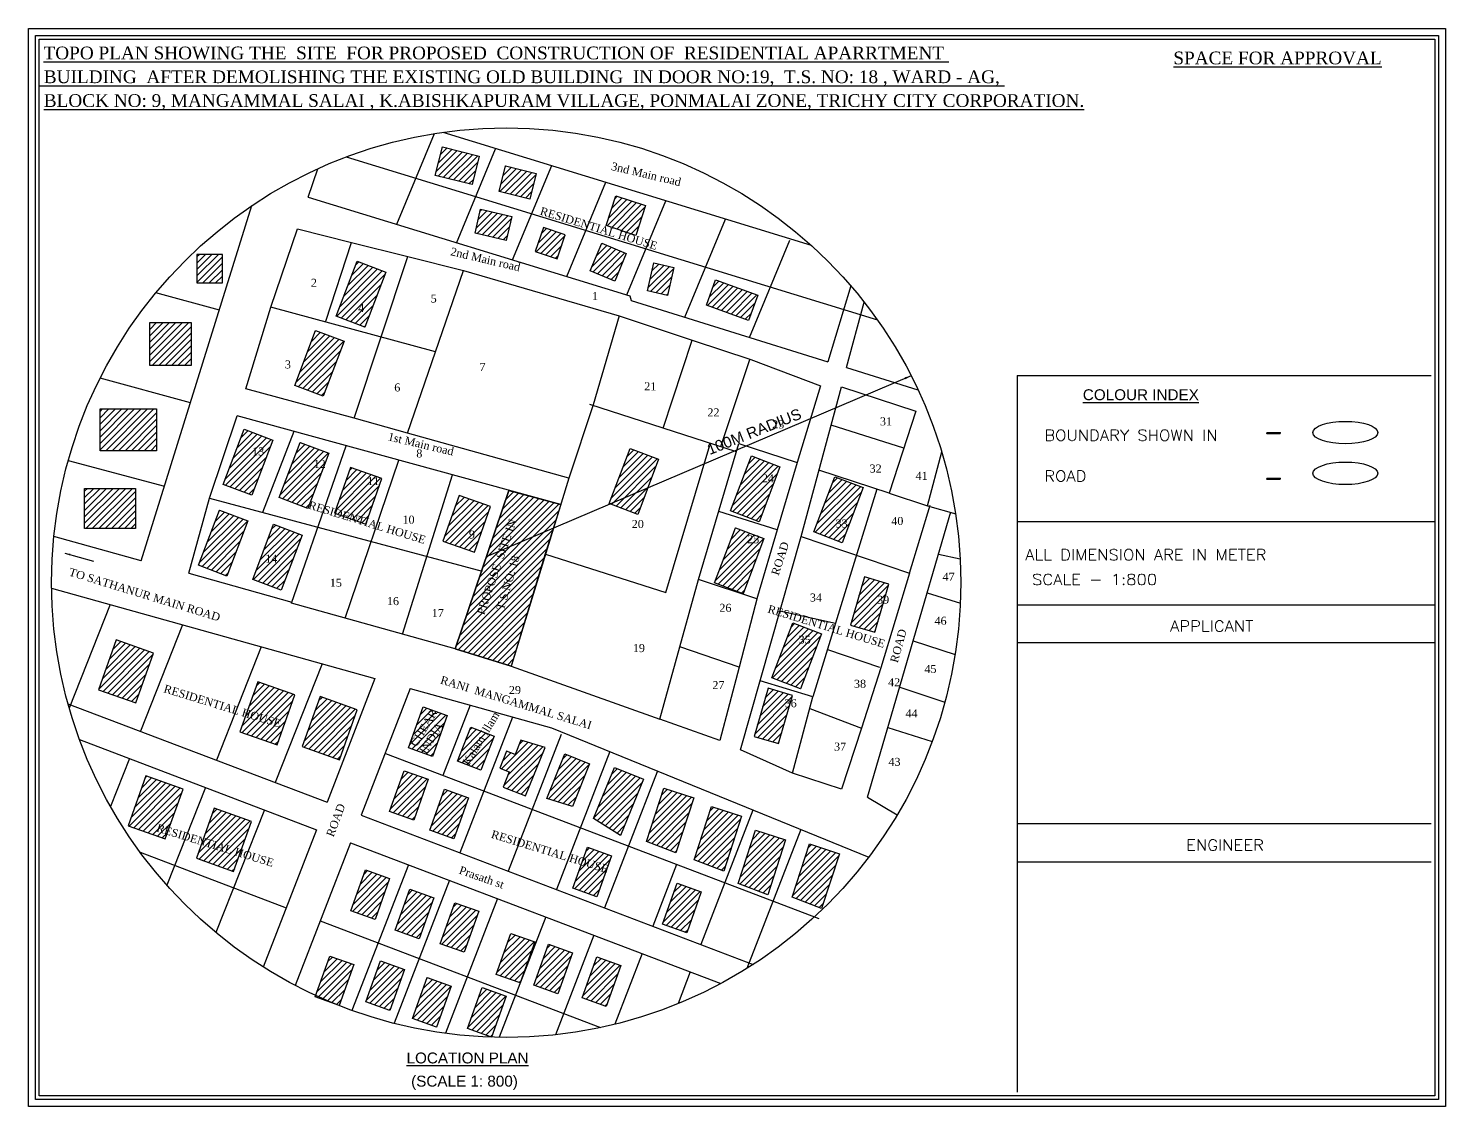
# Model space of a CAD drawing. Header units: metres. Extents: x 7608 to 7792, y -2400 to -2275.
# Drawn here: x 7607.85 to 7646.82, y -2328.54 to -2298.9 of the extents above; entities that cross this region are included whole.
import ezdxf
from ezdxf.enums import TextEntityAlignment as Align

# ---------------------------------------------------------------- set-up
doc = ezdxf.new("R2010")
doc.units = ezdxf.units.M
doc.header["$MEASUREMENT"] = 0
doc.layers.add('LOCATION_PLAN', color=7, linetype='Continuous')
doc.styles.add('Isa-', font='times.ttf')
doc.styles.add('ROMAND', font='romand.shx', dxfattribs={"width": 0.75})
doc.styles.get("Standard").update_dxf_attribs({"font": 'arial.ttf'})
doc.styles.add('STYLE2', font='times.ttf')
doc.dimstyles.new('ISO-25', dxfattribs={"dimscale": 0, "dimtxt": 0.23, "dimasz": 0.15, "dimexe": 1.25, "dimexo": 0.625, "dimgap": 0.11, "dimtad": 0, "dimtih": 1, "dimtoh": 1, "dimzin": 1, "dimdsep": 46, "dimtxsty": 'STYLE2', "dimblk": 'OBLIQUE', "dimcen": 0, "dimse1": 1, "dimse2": 1, "dimclrd": 1, "dimclrt": 3, "dimadec": 0, "dimazin": 2, "dimtfac": 1, "dimtix": 1, "dimtofl": 0, "dimtmove": 0, "dimatfit": 3, "dimfxl": 0, "dimtolj": 1, "dimarcsym": 0})
doc.dimstyles.get("Standard").update_dxf_attribs({"dimtxt": 0.18, "dimasz": 0.18, "dimexe": 0.18, "dimexo": 0.0625, "dimgap": 0.09, "dimtad": 0, "dimtih": 1, "dimtoh": 1, "dimdec": 4, "dimzin": 0, "dimdsep": 46, "dimtxsty": 'Standard', "dimcen": 0.09, "dimadec": 0, "dimazin": 0, "dimtfac": 1, "dimtdec": 4, "dimtofl": 0, "dimtmove": 0, "dimatfit": 3, "dimfxl": 0, "dimtolj": 1, "dimtzin": 0, "dimarcsym": 0})
pattern_1 = [(45, (521.08254, 192.49278), (-0.0883883476, 0.0883883476), [])]

# ---------------------------------------------------------------- blocks, each defined once
blk = doc.blocks.new('_Oblique')
at = {"color": 0, "linetype": 'ByBlock', "lineweight": -2}
blk.add_line((-0.5, -0.5), (0.5, 0.5), dxfattribs=at)

msp = doc.modelspace()

# ---------------------------------------------------------------- hatches: boundary and pattern name
h = msp.add_hatch()
h.set_pattern_fill('ANSI31', color=2)
h.set_pattern_definition(pattern_1)
h.paths.add_polyline_path([(7616.53691, -2307.50204), (7615.75229, -2307.2034), (7615.17614, -2308.71715), (7615.96076, -2309.01578)])
h.paths.add_polyline_path([(7617.68008, -2305.60309), (7616.89546, -2305.30445), (7616.31931, -2306.81819), (7617.10393, -2307.11683)])
h.paths.add_polyline_path([(7614.57471, -2310.22187), (7613.79009, -2309.92323), (7613.21393, -2311.43698), (7613.99855, -2311.73562)])
h.paths.add_polyline_path([(7616.11037, -2310.5836), (7615.32575, -2310.28496), (7614.7496, -2311.7987), (7615.53422, -2312.09734)])
h.paths.add_polyline_path([(7612.52986, -2313.65847), (7613.31448, -2313.95711), (7613.89063, -2312.44337), (7613.10601, -2312.14473)])
h.paths.add_polyline_path([(7615.38185, -2312.83241), (7614.59723, -2312.53377), (7614.02107, -2314.04751), (7614.80569, -2314.34615)])
h.paths.add_polyline_path([(7620.25049, -2302.41363), (7619.24002, -2302.15902), (7619.04236, -2302.94345), (7620.05283, -2303.19807)])
h.paths.add_polyline_path([(7620.97363, -2302.67927), (7620.79611, -2303.38535), (7621.63991, -2303.59749), (7621.81743, -2302.89141)])
h.paths.add_polyline_path([(7620.28849, -2303.87191), (7620.13446, -2304.53167), (7620.99159, -2304.73179), (7621.14562, -2304.07202)])
h.paths.add_polyline_path([(7622.01304, -2304.37659), (7621.78854, -2305.03721), (7622.39202, -2305.24229), (7622.61652, -2304.58167)])
h.paths.add_polyline_path([(7624.00819, -2303.50657), (7623.73914, -2304.32344), (7624.55642, -2304.59263), (7624.82548, -2303.77576)])
h.paths.add_polyline_path([(7623.3036, -2305.56857), (7623.97862, -2305.84894), (7624.29388, -2305.08991), (7623.61885, -2304.80954)])
h.paths.add_polyline_path([(7625.04593, -2305.35024), (7624.87654, -2306.12057), (7625.42988, -2306.24224), (7625.59926, -2305.47191)])
h.paths.add_polyline_path([(7626.74946, -2305.81215), (7626.49557, -2306.5107), (7627.65645, -2306.93263), (7627.91034, -2306.23408)])
h.paths.add_polyline_path([(7624.39784, -2310.44958), (7623.82168, -2311.96332), (7624.6063, -2312.26196), (7625.18246, -2310.74821)])
h.paths.add_polyline_path([(7627.73314, -2310.65466), (7627.15699, -2312.16841), (7627.94161, -2312.46705), (7628.51776, -2310.9533)])
h.paths.add_polyline_path([(7630.02314, -2311.22762), (7629.44698, -2312.74136), (7630.2316, -2313.04), (7630.80776, -2311.52625)])
h.paths.add_polyline_path([(7627.29414, -2312.62921), (7626.71799, -2314.14295), (7627.50261, -2314.44159), (7628.07876, -2312.92784)])
h.paths.add_polyline_path([(7628.87101, -2315.24513), (7628.29486, -2316.75888), (7629.07948, -2317.05752), (7629.65563, -2315.54377)])
h.paths.add_polyline_path([(7616.86506, -2306.75642), (7617.13724, -2306.75642), (7617.13724, -2306.42713), (7616.86506, -2306.42713)], flags=24)
h.paths.add_polyline_path([(7613.95017, -2310.70246), (7614.38668, -2310.70246), (7614.38668, -2310.36746), (7613.95017, -2310.36746)], flags=24)
h.paths.add_polyline_path([(7615.6401, -2311.04082), (7616.0747, -2311.04082), (7616.0747, -2310.71154), (7615.6401, -2310.71154)], flags=24)
h.paths.add_polyline_path([(7614.31131, -2313.64336), (7614.74592, -2313.64336), (7614.74592, -2313.31407), (7614.31131, -2313.31407)], flags=24)
h.paths.add_polyline_path([(7627.96549, -2311.43465), (7628.4001, -2311.43465), (7628.4001, -2311.10537), (7627.96549, -2311.10537)], flags=24)
h.paths.add_polyline_path([(7629.99178, -2312.68434), (7630.42829, -2312.68434), (7630.42829, -2312.34934), (7629.99178, -2312.34934)], flags=24)
h.paths.add_polyline_path([(7627.56033, -2313.11494), (7627.99684, -2313.11494), (7627.99684, -2312.77994), (7627.56033, -2312.77994)], flags=24)
h.paths.add_polyline_path([(7628.9753, -2315.87339), (7629.41181, -2315.87339), (7629.41181, -2315.5384), (7628.9753, -2315.5384)], flags=24)
h = msp.add_hatch()
h.set_pattern_fill('ANSI31', color=2)
h.set_pattern_definition(pattern_1)
h.paths.add_polyline_path([(7610.80401, -2311.54767), (7609.40053, -2311.54767), (7609.40053, -2312.64918), (7610.80401, -2312.64918)])
h.paths.add_polyline_path([(7609.8244, -2309.36346), (7609.8244, -2310.51205), (7611.37859, -2310.51205), (7611.37859, -2309.36346)])
h.paths.add_polyline_path([(7612.32963, -2308.17265), (7612.32963, -2306.99113), (7611.19481, -2306.99113), (7611.19481, -2308.17265)])
h.paths.add_polyline_path([(7613.18741, -2305.1165), (7612.48677, -2305.1165), (7612.48677, -2305.89988), (7613.18741, -2305.89988)])
h.paths.add_polyline_path([(7617.5736, -2311.27258), (7616.71073, -2310.96973), (7616.26941, -2312.22711), (7617.13228, -2312.52997)])
h.paths.add_polyline_path([(7620.55655, -2312.04738), (7619.69369, -2311.74453), (7619.25237, -2313.00191), (7620.11523, -2313.30476)])
h.paths.add_polyline_path([(7617.11562, -2311.51377), (7617.55022, -2311.51377), (7617.55022, -2311.18449), (7617.11562, -2311.18449)], flags=24)
h.paths.add_polyline_path([(7619.90986, -2312.98651), (7620.18427, -2312.98651), (7620.18427, -2312.65056), (7619.90986, -2312.65056)], flags=24)
h = msp.add_hatch()
h.set_pattern_fill('ANSI31', color=2)
h.set_pattern_definition([(45, (8.4361, 0.72999), (-0.0883883476, 0.0883883476), [])])
h.paths.add_polyline_path([(7621.06008, -2311.60213), (7619.58367, -2315.95907), (7621.12848, -2316.43325), (7622.0585, -2313.34646), (7622.49079, -2311.99508)])
h.paths.add_polyline_path([(7620.96885, -2314.98302), (7621.43018, -2313.43065), (7621.10678, -2313.33454), (7620.64545, -2314.88691)], flags=24)
h.paths.add_polyline_path([(7620.42055, -2315.11688), (7621.33774, -2312.45991), (7621.01883, -2312.34982), (7620.10164, -2315.00679)], flags=24)
h = msp.add_hatch()
h.set_pattern_fill('ANSI31', color=2)
h.set_pattern_definition([(45, (523.73222, 195.55336), (-0.0883883476, 0.0883883476), [])])
h.paths.add_polyline_path([(7631.51406, -2314.17844), (7630.83893, -2313.98228), (7630.45458, -2315.3051), (7631.12971, -2315.50126)])
h.paths.add_polyline_path([(7631.23919, -2314.5618), (7631.6757, -2314.5618), (7631.6757, -2314.2268), (7631.23919, -2314.2268)], flags=9)
h = msp.add_hatch()
h.set_pattern_fill('ANSI31', color=2)
h.set_pattern_definition(pattern_1)
h.paths.add_polyline_path([(7615.38538, -2318.64496), (7616.40952, -2319.00873), (7616.89706, -2317.63613), (7615.87292, -2317.27236)])
h.paths.add_polyline_path([(7614.15923, -2316.86214), (7613.67168, -2318.23474), (7614.69582, -2318.59851), (7615.18337, -2317.22591)])
h.paths.add_polyline_path([(7609.78306, -2317.08173), (7610.8072, -2317.4455), (7611.29474, -2316.0729), (7610.2706, -2315.70913)])
h.paths.add_polyline_path([(7610.59436, -2320.81974), (7611.6185, -2321.18351), (7612.10604, -2319.81091), (7611.0819, -2319.44714)])
h.paths.add_polyline_path([(7612.47418, -2321.70974), (7613.49832, -2322.07351), (7613.98587, -2320.70091), (7612.96173, -2320.33714)])
h.paths.add_polyline_path([(7611.48427, -2317.18778), (7614.72408, -2318.1781), (7614.82277, -2317.85524), (7611.58296, -2316.86491)], flags=9)
h.paths.add_polyline_path([(7611.28534, -2321.0156), (7614.52516, -2322.00592), (7614.62385, -2321.68305), (7611.38403, -2320.69273)], flags=9)
h = msp.add_hatch()
h.set_pattern_fill('ANSI31', color=2)
h.set_pattern_definition(pattern_1)
h.paths.add_polyline_path([(7628.86438, -2317.23903), (7628.18926, -2317.04287), (7627.80491, -2318.36568), (7628.48004, -2318.56184)])
h.paths.add_polyline_path([(7628.58951, -2317.62238), (7629.02602, -2317.62238), (7629.02602, -2317.28739), (7628.58951, -2317.28739)], flags=9)
h = msp.add_hatch()
h.set_pattern_fill('ANSI31', color=2)
h.set_pattern_definition(pattern_1)
h.paths.add_polyline_path([(7619.36912, -2317.78941), (7618.70796, -2317.55367), (7618.30644, -2318.67977), (7618.9676, -2318.91551)])
h.paths.add_polyline_path([(7619.6543, -2319.04436), (7620.29379, -2319.29254), (7620.66189, -2318.35605), (7620.0224, -2318.10787)])
h.paths.add_polyline_path([(7621.23763, -2318.8665), (7620.99716, -2318.77355), (7620.8178, -2319.23756), (7621.07493, -2319.33696), (7620.91061, -2319.76206), (7621.52496, -2319.99954), (7622.06674, -2318.67284), (7621.39083, -2318.47017)])
h.paths.add_polyline_path([(7623.2838, -2319.11825), (7622.59939, -2318.84435), (7622.10943, -2320.06864), (7622.8158, -2320.28767)])
h.paths.add_polyline_path([(7624.76529, -2319.54246), (7623.97046, -2319.21655), (7623.39324, -2320.62425), (7624.13001, -2321.09175)])
h.paths.add_polyline_path([(7625.65781, -2321.56526), (7626.15073, -2320.0574), (7625.32592, -2319.78778), (7624.84658, -2321.25411)])
h.paths.add_polyline_path([(7626.63942, -2320.28743), (7626.16008, -2321.75377), (7626.97131, -2322.06492), (7627.46423, -2320.55706)])
h.paths.add_polyline_path([(7627.84934, -2320.93738), (7627.36999, -2322.40372), (7628.18123, -2322.71487), (7628.67414, -2321.20701)])
h.paths.add_polyline_path([(7629.33215, -2321.31882), (7628.85281, -2322.78515), (7629.66404, -2323.0963), (7630.15696, -2321.58844)])
h = msp.add_hatch()
h.set_pattern_fill('ANSI31', color=2)
h.set_pattern_definition(pattern_1)
h.paths.add_polyline_path([(7618.85005, -2319.54222), (7618.1889, -2319.30649), (7617.78738, -2320.43259), (7618.44854, -2320.66833)])
h.paths.add_polyline_path([(7619.9547, -2320.05011), (7619.29354, -2319.81437), (7618.89202, -2320.94047), (7619.55318, -2321.17621)])
h.paths.add_polyline_path([(7623.88889, -2321.64812), (7623.22773, -2321.41238), (7622.82621, -2322.53848), (7623.48737, -2322.77422)])
h.paths.add_polyline_path([(7626.35517, -2322.63587), (7625.69401, -2322.40013), (7625.29249, -2323.52623), (7625.95365, -2323.76197)])
h.paths.add_polyline_path([(7624.14458, -2324.66378), (7623.48343, -2324.42804), (7623.08191, -2325.55414), (7623.74307, -2325.78988)])
h.paths.add_polyline_path([(7622.81275, -2324.31283), (7622.15159, -2324.07709), (7621.75007, -2325.2032), (7622.41123, -2325.43893)])
h.paths.add_polyline_path([(7621.7773, -2324.0151), (7621.11614, -2323.77936), (7620.71462, -2324.90546), (7621.37578, -2325.1412)])
h.paths.add_polyline_path([(7620.24121, -2323.17139), (7619.58005, -2322.93565), (7619.17853, -2324.06176), (7619.83969, -2324.29749)])
h.paths.add_polyline_path([(7619.00435, -2322.80203), (7618.34319, -2322.56629), (7617.94167, -2323.69239), (7618.60283, -2323.92813)])
h.paths.add_polyline_path([(7617.7859, -2322.26804), (7617.12474, -2322.0323), (7616.72322, -2323.1584), (7617.38438, -2323.39414)])
h.paths.add_polyline_path([(7616.80029, -2324.6364), (7616.13914, -2324.40066), (7615.75223, -2325.48576, 0.0140683), (7616.39878, -2325.7625)])
h.paths.add_polyline_path([(7618.19705, -2324.7695), (7617.5359, -2324.53376), (7617.13438, -2325.65986), (7617.79554, -2325.8956)])
h.paths.add_polyline_path([(7619.47779, -2325.22615), (7618.81663, -2324.99041), (7618.41511, -2326.11651), (7619.07627, -2326.35225)])
h.paths.add_polyline_path([(7620.98991, -2325.50446), (7620.32875, -2325.26872), (7619.92724, -2326.39482), (7620.58839, -2326.63056)])
h.paths.add_polyline_path([(7628.85281, -2322.78515), (7629.33215, -2321.31882), (7630.15696, -2321.58844), (7629.66404, -2323.0963)], flags=16)
h.paths.add_polyline_path([(7620.48803, -2321.18843), (7623.72784, -2322.17876), (7623.82653, -2321.85589), (7620.58672, -2320.86557)], flags=9)
h.paths.add_polyline_path([(7629.33215, -2321.31882), (7630.15696, -2321.58844), (7629.66404, -2323.0963), (7628.85281, -2322.78515)])

# ---------------------------------------------------------------- linework, layer by layer
at = {"color": 4}
for p, q in [((7617.98388, -2304.28841), (7619.02006, -2301.79365)), ((7619.2503, -2301.75905), (7629.37576, -2304.86528)), ((7616.59087, -2302.4376), (7631.19717, -2306.91843)), ((7619.6208, -2304.80389), (7620.69574, -2302.21579)), ((7615.54629, -2303.54062), (7615.81072, -2302.76159)), ((7621.16808, -2305.26524), (7622.24303, -2302.67714)), ((7622.65417, -2305.72113), (7623.72911, -2303.13304)), ((7615.54629, -2303.54062), (7624.38916, -2306.25338)), ((7624.30763, -2306.22837), (7625.38258, -2303.64028)), ((7610.95089, -2313.54285), (7614.00229, -2303.77413)), ((7614.51923, -2306.56634), (7615.25016, -2304.41299)), ((7615.25016, -2304.41299), (7616.74114, -2304.7855)), ((7625.8983, -2306.84197), (7627.01919, -2304.14326)), ((7616.02942, -2306.94941), (7616.74114, -2304.7855)), ((7616.74114, -2304.7855), (7618.28433, -2305.17105)), ((7627.68159, -2307.39624), (7628.79065, -2304.72599)), ((7616.80854, -2309.61557), (7618.28433, -2305.17105)), ((7618.28433, -2305.17105), (7619.81997, -2305.55472)), ((7618.27453, -2310.02627), (7619.81997, -2305.55472)), ((7619.81997, -2305.55472), (7624.09895, -2306.80839)), ((7630.46272, -2305.97868), (7629.832, -2308.0646)), ((7613.10512, -2306.64631), (7611.35904, -2306.17143)), ((7624.38916, -2306.25338), (7624.43099, -2306.38592)), ((7624.43099, -2306.38592), (7629.832, -2308.0646)), ((7613.83743, -2308.80752), (7614.51923, -2306.56634)), ((7619.04725, -2307.79049), (7614.51923, -2306.56634)), ((7630.35044, -2308.22574), (7630.83478, -2306.43162)), ((7624.09895, -2306.80839), (7623.3839, -2309.24898)), ((7624.09895, -2306.80839), (7626.12713, -2307.48184)), ((7625.30669, -2309.88899), (7626.10808, -2307.47552)), ((7626.12713, -2307.48184), (7627.71549, -2308.00926)), ((7626.89256, -2310.40038), (7627.6894, -2308.0006)), ((7627.71549, -2308.00926), (7629.63136, -2308.72816)), ((7630.35044, -2308.22574), (7632.31226, -2308.83549)), ((7612.30797, -2309.1983), (7609.82696, -2308.51688)), ((7629.63136, -2308.72816), (7628.99383, -2310.83658)), ((7629.09762, -2312.86655), (7630.20791, -2308.75371)), ((7630.20791, -2308.75371), (7632.25778, -2309.42809)), ((7616.80854, -2309.61557), (7613.83743, -2308.80752)), ((7623.3839, -2309.24898), (7622.7134, -2311.26983)), ((7627.32382, -2310.53944), (7623.28955, -2309.23854)), ((7632.25778, -2309.42809), (7631.51706, -2311.67961)), ((7612.83802, -2311.81831), (7613.59076, -2309.55063)), ((7622.49079, -2311.99508), (7613.59076, -2309.55063)), ((7618.27453, -2310.02627), (7616.80854, -2309.61557)), ((7631.92365, -2310.44374), (7629.9233, -2309.80799)), ((7615.15489, -2309.98023), (7614.29117, -2312.20672)), ((7622.7134, -2311.26983), (7618.27453, -2310.02627)), ((7626.27474, -2314.05164), (7627.391, -2310.31456)), ((7627.391, -2310.31456), (7628.99383, -2310.83658)), ((7615.08867, -2314.70097), (7616.59183, -2310.37489)), ((7625.38288, -2314.40986), (7626.5912, -2310.36135)), ((7632.57477, -2312.02758), (7632.96422, -2310.54247)), ((7608.9516, -2310.77952), (7611.59348, -2311.48566)), ((7616.56415, -2315.11394), (7618.04077, -2310.77286)), ((7628.99383, -2310.83658), (7628.44391, -2312.68843)), ((7631.51706, -2311.67961), (7629.58926, -2311.04538)), ((7618.14271, -2315.55576), (7619.51677, -2311.17825)), ((7622.7134, -2311.26983), (7621.13663, -2316.40671)), ((7612.26149, -2313.87818), (7612.83802, -2311.81831)), ((7612.83802, -2311.81831), (7620.33065, -2313.82101)), ((7621.06008, -2311.60213), (7619.58367, -2315.95907)), ((7631.1782, -2311.56812), (7630.59609, -2313.46197)), ((7631.51706, -2311.67961), (7632.57477, -2312.02758)), ((7628.44391, -2312.68843), (7626.83287, -2312.1831)), ((7630.92426, -2320.03868), (7633.21934, -2312.19563)), ((7632.0833, -2313.88129), (7632.65162, -2312.01295)), ((7632.57477, -2312.02758), (7633.34874, -2312.24854)), ((7610.95089, -2313.54285), (7608.55634, -2312.87265)), ((7627.42992, -2318.73771), (7629.09762, -2312.86655)), ((7628.44391, -2312.68843), (7627.89964, -2314.52126)), ((7629.09762, -2312.86655), (7632.0833, -2313.88129)), ((7622.07442, -2313.35155), (7625.38288, -2314.40986)), ((7632.87966, -2313.35645), (7633.47529, -2313.4866)), ((7630.59609, -2313.46197), (7629.42229, -2317.28081)), ((7612.26149, -2313.87818), (7615.09864, -2314.67226)), ((7625.76344, -2315.90193), (7626.27474, -2314.05164)), ((7627.88222, -2314.58787), (7626.27474, -2314.05164)), ((7632.0833, -2313.88129), (7631.29352, -2316.47767)), ((7608.49315, -2314.28889), (7617.38333, -2316.77465)), ((7627.89964, -2314.52126), (7627.3921, -2316.46181)), ((7632.56757, -2314.42295), (7633.47937, -2314.70391)), ((7610.10669, -2314.74005), (7608.9793, -2317.59246)), ((7619.58367, -2315.95907), (7615.08867, -2314.70097)), ((7630.04166, -2315.26575), (7628.51302, -2314.92464)), ((7612.09005, -2315.29461), (7610.93271, -2318.22278)), ((7632.18156, -2315.74208), (7633.33568, -2316.10916)), ((7614.25577, -2315.90016), (7613.02343, -2319.01809)), ((7619.58367, -2315.95907), (7621.12848, -2316.43325)), ((7625.21472, -2317.88766), (7625.76344, -2315.90193)), ((7627.3921, -2316.46181), (7625.76344, -2315.90193)), ((7629.82398, -2315.97395), (7631.25334, -2316.4639)), ((7615.93188, -2316.36881), (7614.64149, -2319.63361)), ((7621.12848, -2316.43325), (7625.21472, -2317.88766)), ((7627.3921, -2316.46181), (7626.8661, -2318.47293)), ((7631.29352, -2316.47767), (7630.75646, -2318.13484)), ((7617.38333, -2316.77465), (7616.06638, -2320.17563)), ((7629.42229, -2317.28081), (7627.9705, -2316.83458)), ((7618.34976, -2317.04487), (7616.99993, -2320.53076)), ((7618.34976, -2317.04487), (7619.71164, -2317.42567)), ((7628.86024, -2319.37713), (7629.42229, -2317.28081)), ((7631.80933, -2317.01411), (7633.05148, -2317.42714)), ((7608.94369, -2317.46616), (7616.06638, -2320.17563)), ((7619.99909, -2317.50604), (7619.25085, -2319.43834)), ((7619.71164, -2317.42567), (7622.23763, -2318.13195)), ((7629.3364, -2317.6012), (7630.75646, -2318.13484)), ((7621.16609, -2317.83296), (7619.72065, -2321.56572)), ((7626.8661, -2318.47293), (7625.21472, -2317.88766)), ((7609.26096, -2318.45302), (7615.77403, -2320.9306)), ((7622.50024, -2318.31244), (7621.04535, -2322.06964)), ((7621.39083, -2318.47017), (7621.23763, -2318.8665)), ((7622.06674, -2318.67284), (7621.39083, -2318.47017)), ((7622.23763, -2318.13195), (7630.9572, -2321.68356)), ((7630.75646, -2318.13484), (7630.2119, -2319.81518)), ((7631.48595, -2318.11918), (7632.70299, -2318.50835)), ((7617.67114, -2318.83742), (7629.58337, -2323.36884)), ((7620.99716, -2318.77355), (7620.8178, -2319.23756)), ((7621.23763, -2318.8665), (7620.99716, -2318.77355)), ((7621.52496, -2319.99954), (7622.06674, -2318.67284)), ((7622.10943, -2320.06864), (7622.59939, -2318.84435)), ((7623.83761, -2318.78364), (7622.37005, -2322.57355)), ((7622.59939, -2318.84435), (7623.2838, -2319.11825)), ((7628.86024, -2319.37713), (7627.42992, -2318.73771)), ((7610.63511, -2318.97575), (7610.11392, -2320.2944)), ((7620.8178, -2319.23756), (7621.07493, -2319.33696)), ((7623.2838, -2319.11825), (7622.8158, -2320.28767)), ((7623.39324, -2320.62425), (7623.97046, -2319.21655)), ((7623.97046, -2319.21655), (7624.76529, -2319.54246)), ((7621.07493, -2319.33696), (7620.91061, -2319.76206)), ((7625.14354, -2319.336), (7623.69474, -2323.07747)), ((7624.76529, -2319.54246), (7624.13001, -2321.09175)), ((7630.2119, -2319.81518), (7628.86024, -2319.37713)), ((7612.72582, -2319.77106), (7611.66394, -2322.45772)), ((7620.91061, -2319.76206), (7621.52496, -2319.99954)), ((7624.84658, -2321.25411), (7625.32592, -2319.78778)), ((7625.32592, -2319.78778), (7626.15073, -2320.0574)), ((7630.92426, -2320.03868), (7631.73829, -2320.52238)), ((7614.34389, -2320.38657), (7613.01145, -2323.75775)), ((7622.8158, -2320.28767), (7622.10943, -2320.06864)), ((7626.15073, -2320.0574), (7625.65781, -2321.56526)), ((7626.16008, -2321.75377), (7626.63942, -2320.28743)), ((7627.77592, -2320.38777), (7626.34413, -2324.0853)), ((7626.63942, -2320.28743), (7627.46423, -2320.55706)), ((7616.99993, -2320.53076), (7627.78201, -2324.63227)), ((7624.13001, -2321.09175), (7623.39324, -2320.62425)), ((7627.46423, -2320.55706), (7626.97131, -2322.06492)), ((7615.77403, -2320.9306), (7614.31321, -2324.70311)), ((7627.36999, -2322.40372), (7627.84934, -2320.93738)), ((7629.08869, -2320.92248), (7627.60978, -2324.74171)), ((7627.84934, -2320.93738), (7628.67414, -2321.20701)), ((7628.67414, -2321.20701), (7628.18123, -2322.71487)), ((7610.92614, -2321.54815), (7614.94318, -2323.07624)), ((7616.70759, -2321.28573), (7615.1887, -2325.20818)), ((7616.70759, -2321.28573), (7626.88906, -2325.15876)), ((7625.65781, -2321.56526), (7624.84658, -2321.25411)), ((7628.85281, -2322.78515), (7629.33215, -2321.31882)), ((7629.33215, -2321.31882), (7630.15696, -2321.58844)), ((7630.15696, -2321.58844), (7629.66404, -2323.0963)), ((7618.30081, -2321.89179), (7616.7505, -2325.89539)), ((7625.67714, -2321.8829), (7625.01944, -2323.58138)), ((7626.97131, -2322.06492), (7626.16008, -2321.75377)), ((7619.42831, -2322.32069), (7617.90667, -2326.25027)), ((7628.18123, -2322.71487), (7627.36999, -2322.40372)), ((7620.75301, -2322.82461), (7619.32021, -2326.52476)), ((7629.66404, -2323.0963), (7628.85281, -2322.78515)), ((7615.87674, -2323.43136), (7623.58777, -2326.36464)), ((7622.0777, -2323.32852), (7620.79712, -2326.63556)), ((7623.4024, -2323.83244), (7622.34478, -2326.5637)), ((7624.72709, -2324.33635), (7623.97612, -2326.27572)), ((7626.05179, -2324.84027), (7625.71475, -2325.71067))]:
    msp.add_line(p, q, dxfattribs=at)
at = {"color": 141}
for p, q in [((7635.04105, -2308.44435), (7635.04105, -2328.14128)), ((7635.04105, -2308.44435), (7646.4199, -2308.44435)), ((7635.04105, -2312.4606), (7646.5199, -2312.4606)), ((7635.04105, -2314.75261), (7646.5199, -2314.75261)), ((7635.04105, -2315.78001), (7646.5199, -2315.78001)), ((7635.04105, -2315.78001), (7646.5199, -2315.78001)), ((7635.04105, -2315.78001), (7646.5199, -2315.78001)), ((7635.04105, -2320.75732), (7646.4199, -2320.75732)), ((7635.04105, -2321.81373), (7646.4199, -2321.81373))]:
    msp.add_line(p, q, dxfattribs=at)
at = {"color": 211}
for points in [[(7608.05355, -2299.10307), (7646.6199, -2299.10307), (7646.6199, -2328.34128), (7608.05355, -2328.34128)], [(7608.15355, -2299.20307), (7646.5199, -2299.20307), (7646.5199, -2328.24128), (7608.15355, -2328.24128)]]:
    msp.add_lwpolyline(points, close=True, dxfattribs=at)
at = {"color": 4}
for points in [[(7619.24002, -2302.15902), (7620.25049, -2302.41363), (7620.05283, -2303.19807), (7619.04236, -2302.94345)], [(7620.97363, -2302.67927), (7621.81743, -2302.89141), (7621.63991, -2303.59749), (7620.79611, -2303.38535)], [(7624.00819, -2303.50657), (7624.82548, -2303.77576), (7624.55642, -2304.59263), (7623.73914, -2304.32344)], [(7620.28849, -2303.87191), (7621.14562, -2304.07202), (7620.99159, -2304.73179), (7620.13446, -2304.53167)], [(7621.78854, -2305.03721), (7622.39202, -2305.24229), (7622.61652, -2304.58167), (7622.01304, -2304.37659)], [(7623.61885, -2304.80954), (7624.29388, -2305.08991), (7623.97862, -2305.84894), (7623.3036, -2305.56857)], [(7612.48677, -2305.89988), (7613.18741, -2305.89988), (7613.18741, -2305.1165), (7612.48677, -2305.1165)], [(7616.89546, -2305.30445), (7617.68008, -2305.60309), (7617.10393, -2307.11683), (7616.31931, -2306.81819)], [(7625.42988, -2306.24224), (7624.87654, -2306.12057), (7625.04593, -2305.35024), (7625.59926, -2305.47191)], [(7626.74946, -2305.81215), (7627.91034, -2306.23408), (7627.65645, -2306.93263), (7626.49557, -2306.5107)], [(7611.19481, -2306.99113), (7612.32963, -2306.99113), (7612.32963, -2308.17265), (7611.19481, -2308.17265)], [(7615.75229, -2307.2034), (7616.53691, -2307.50204), (7615.96076, -2309.01578), (7615.17614, -2308.71715)], [(7609.8244, -2309.36346), (7611.37859, -2309.36346), (7611.37859, -2310.51205), (7609.8244, -2310.51205)], [(7613.79009, -2309.92323), (7614.57471, -2310.22187), (7613.99855, -2311.73562), (7613.21393, -2311.43698)], [(7615.32575, -2310.28496), (7616.11037, -2310.5836), (7615.53422, -2312.09734), (7614.7496, -2311.7987)], [(7624.39784, -2310.44958), (7625.18246, -2310.74821), (7624.6063, -2312.26196), (7623.82168, -2311.96332)], [(7627.73314, -2310.65466), (7628.51776, -2310.9533), (7627.94161, -2312.46705), (7627.15699, -2312.16841)], [(7616.26941, -2312.22711), (7617.13228, -2312.52997), (7617.5736, -2311.27258), (7616.71073, -2310.96973)], [(7630.02314, -2311.22762), (7630.80776, -2311.52625), (7630.2316, -2313.04), (7629.44698, -2312.74136)], [(7609.40053, -2311.54767), (7610.80401, -2311.54767), (7610.80401, -2312.64918), (7609.40053, -2312.64918)], [(7619.25237, -2313.00191), (7620.11523, -2313.30476), (7620.55655, -2312.04738), (7619.69369, -2311.74453)], [(7619.58367, -2315.95907), (7621.06008, -2311.60213), (7622.49079, -2311.99508), (7622.0585, -2313.34646), (7621.12848, -2316.43325)], [(7613.10601, -2312.14473), (7613.89063, -2312.44337), (7613.31448, -2313.95711), (7612.52986, -2313.65847)], [(7614.59723, -2312.53377), (7615.38185, -2312.83241), (7614.80569, -2314.34615), (7614.02107, -2314.04751)], [(7627.29414, -2312.62921), (7628.07876, -2312.92784), (7627.50261, -2314.44159), (7626.71799, -2314.14295)], [(7630.45458, -2315.3051), (7631.12971, -2315.50126), (7631.51406, -2314.17844), (7630.83893, -2313.98228)], [(7628.87101, -2315.24513), (7629.65563, -2315.54377), (7629.07948, -2317.05752), (7628.29486, -2316.75888)], [(7609.78306, -2317.08173), (7610.8072, -2317.4455), (7611.29474, -2316.0729), (7610.2706, -2315.70913)], [(7613.67168, -2318.23474), (7614.69582, -2318.59851), (7615.18337, -2317.22591), (7614.15923, -2316.86214)], [(7615.38538, -2318.64496), (7616.40952, -2319.00873), (7616.89706, -2317.63613), (7615.87292, -2317.27236)], [(7627.80491, -2318.36568), (7628.48004, -2318.56184), (7628.86438, -2317.23903), (7628.18926, -2317.04287)], [(7618.70796, -2317.55367), (7619.36912, -2317.78941), (7618.9676, -2318.91551), (7618.30644, -2318.67977)], [(7620.0224, -2318.10787), (7620.66189, -2318.35605), (7620.29379, -2319.29254), (7619.6543, -2319.04436)], [(7610.59436, -2320.81974), (7611.6185, -2321.18351), (7612.10604, -2319.81091), (7611.0819, -2319.44714)], [(7618.1889, -2319.30649), (7618.85005, -2319.54222), (7618.44854, -2320.66833), (7617.78738, -2320.43259)], [(7619.29354, -2319.81437), (7619.9547, -2320.05011), (7619.55318, -2321.17621), (7618.89202, -2320.94047)], [(7612.47418, -2321.70974), (7613.49832, -2322.07351), (7613.98587, -2320.70091), (7612.96173, -2320.33714)], [(7623.22773, -2321.41238), (7623.88889, -2321.64812), (7623.48737, -2322.77422), (7622.82621, -2322.53848)], [(7617.12474, -2322.0323), (7617.7859, -2322.26804), (7617.38438, -2323.39414), (7616.72322, -2323.1584)], [(7618.34319, -2322.56629), (7619.00435, -2322.80203), (7618.60283, -2323.92813), (7617.94167, -2323.69239)], [(7625.69401, -2322.40013), (7626.35517, -2322.63587), (7625.95365, -2323.76197), (7625.29249, -2323.52623)], [(7619.58005, -2322.93565), (7620.24121, -2323.17139), (7619.83969, -2324.29749), (7619.17853, -2324.06176)], [(7621.11614, -2323.77936), (7621.7773, -2324.0151), (7621.37578, -2325.1412), (7620.71462, -2324.90546)], [(7622.15159, -2324.07709), (7622.81275, -2324.31283), (7622.41123, -2325.43893), (7621.75007, -2325.2032)], [(7616.13914, -2324.40066), (7616.80029, -2324.6364), (7616.39878, -2325.7625), (7615.73762, -2325.52676)], [(7617.5359, -2324.53376), (7618.19705, -2324.7695), (7617.79554, -2325.8956), (7617.13438, -2325.65986)], [(7623.48343, -2324.42804), (7624.14458, -2324.66378), (7623.74307, -2325.78988), (7623.08191, -2325.55414)], [(7618.81663, -2324.99041), (7619.47779, -2325.22615), (7619.07627, -2326.35225), (7618.41511, -2326.11651)], [(7620.32875, -2325.26872), (7620.98991, -2325.50446), (7620.58839, -2326.63056), (7619.92724, -2326.39482)]]:
    msp.add_lwpolyline(points, close=True, dxfattribs=at)
msp.add_circle((7620.99223, -2314.13709), 12.5, dxfattribs=at)
for centre in [(7644.06399, -2310.01464), (7644.06399, -2311.1334)]:
    msp.add_ellipse(centre, major_axis=(-0.89165, 0), ratio=0.3474453, dxfattribs=at)
at = {"layer": 'LOCATION_PLAN', "color": 7}
msp.add_lwpolyline([(7607.85355, -2298.90307), (7646.8199, -2298.90307), (7646.8199, -2328.54128), (7607.85355, -2328.54128)], close=True, dxfattribs=at)

# ---------------------------------------------------------------- texts
at = {"color": 3, "style": 'Isa-'}
for s, height, p in [('%%UTOPO PLAN SHOWING THE  SITE  FOR PROPOSED  CONSTRUCTION OF  RESIDENTIAL APARRTMENT ', 0.35, (7608.27005, -2299.75424)), ('%%USPACE FOR APPROVAL', 0.35, (7639.33314, -2299.89163)), ('%%U BUILDING  AFTER DEMOLISHING THE EXISTING OLD BUILDING  IN DOOR NO:19,  T.S. NO: 18 , WARD - AG, ', 0.35, (7608.14706, -2300.40903)), ('%%UBLOCK NO: 9, MANGAMMAL SALAI , K.ABISHKAPURAM VILLAGE, PONMALAI ZONE, TRICHY CITY CORPORATION.', 0.35, (7608.27771, -2301.06219)), ('2', 0.22, (7615.62073, -2306.00601)), ('5', 0.22, (7618.91469, -2306.4389)), ('1', 0.22, (7623.34975, -2306.37111)), ('4', 0.22, (7616.91994, -2306.70154)), ('3', 0.22, (7614.90618, -2308.25023)), ('7', 0.22, (7620.25796, -2308.31818)), ('6', 0.22, (7617.91418, -2308.88289)), ('21', 0.22, (7624.78675, -2308.85152)), ('22', 0.22, (7626.52332, -2309.56961)), ('23', 0.22, (7628.3048, -2309.89872)), ('31', 0.22, (7631.26723, -2309.81515)), ('13', 0.22, (7614.00601, -2310.64282)), ('8', 0.22, (7618.52011, -2310.69688)), ('12', 0.22, (7615.69498, -2310.98594)), ('32', 0.22, (7630.98284, -2311.11176)), ('41', 0.22, (7632.24481, -2311.31307)), ('11', 0.22, (7617.1705, -2311.45889)), ('24', 0.22, (7628.02037, -2311.37977)), ('10', 0.22, (7618.14065, -2312.51662)), ('20', 0.22, (7624.44242, -2312.63642)), ('33', 0.22, (7630.04761, -2312.6247)), ('40', 0.22, (7631.57886, -2312.55278)), ('9', 0.22, (7619.96585, -2312.92608)), ('25', 0.22, (7627.61617, -2313.0553)), ('14', 0.22, (7614.3662, -2313.58848)), ('15', 0.22, (7616.14168, -2314.25148)), ('47', 0.22, (7632.98865, -2314.08639)), ('16', 0.22, (7617.71158, -2314.75574)), ('34', 0.22, (7629.34166, -2314.65717)), ('39', 0.22, (7631.1876, -2314.71921)), ('17', 0.22, (7618.94507, -2315.08258)), ('26', 0.22, (7626.85267, -2314.94027)), ('46', 0.22, (7632.76768, -2315.29611)), ('35', 0.22, (7629.03114, -2315.81376)), ('19', 0.22, (7624.47236, -2316.04732)), ('45', 0.22, (7632.48906, -2316.62104)), ('27', 0.22, (7626.6599, -2317.06438)), ('38', 0.22, (7630.55311, -2317.02823)), ('42', 0.22, (7631.48987, -2316.98587)), ('29', 0.22, (7621.06458, -2317.20023)), ('36', 0.22, (7628.64535, -2317.56274)), ('44', 0.22, (7631.97025, -2317.84036)), ('37', 0.22, (7630.00512, -2318.75548)), ('43', 0.22, (7631.49948, -2319.17489))]:
    msp.add_text(s, height=height, dxfattribs=at).set_placement(p)
for s, rotation, p in [('3nd Main road', 346.685397, (7623.86311, -2302.79144)), ('RESIDENTIAL HOUSE', 343.00303, (7621.90263, -2304.01719)), ('2nd Main road', 346.685397, (7619.44397, -2305.13408)), ('1st Main road', 346.685397, (7617.72213, -2310.22198)), ('RESIDENTIAL HOUSE', 343.00303, (7615.53422, -2312.09734)), ('PROPOSE  SITE IN', 70.955186, (7620.3811, -2315.04378)), ('ROAD', 72.125027, (7628.48072, -2313.95654)), ('T.S.NO: 18', 73.449215, (7620.92625, -2314.9117)), ('TO SATHANUR MAIN ROAD', 343.00303, (7608.94911, -2313.93919)), ('RESIDENTIAL HOUSE', 343.00303, (7628.16121, -2314.9548)), ('ROAD', 74.672683, (7631.75426, -2316.35793)), ('RESIDENTIAL HOUSE', 343.00303, (7611.55601, -2317.14556)), ('RANI  MANGAMMAL SALAI', 343.00303, (7619.16189, -2316.90641)), ('CHEAR ', 58.892175, (7618.52864, -2318.67007)), ('Kalam illam', 58.892175, (7619.96483, -2319.18463)), ('INDIA ', 58.892175, (7618.78459, -2318.86973)), ('ROAD', 69.520642, (7616.24231, -2321.1459)), ('RESIDENTIAL HOUSE', 343.00303, (7611.35708, -2320.97338)), ('RESIDENTIAL HOUSE', 343.00303, (7620.55977, -2321.14622)), ('Prasath st', 340.77277, (7619.6744, -2322.12961))]:
    msp.add_text(s, height=0.22, rotation=rotation, dxfattribs=at).set_placement(p)
at = {"color": 3}
msp.add_text('%%UCOLOUR INDEX', height=0.3, dxfattribs=at).set_placement((7636.84481, -2309.12354))
at = {"color": 4, "lineweight": 25}
msp.add_text('100M RADIUS', height=0.3, rotation=21.695695, dxfattribs=at).set_placement((7627.86356, -2310.12417), align=Align.CENTER)
at = {"color": 4, "style": 'ROMAND', "width": 1.1}
for s, height, p in [('BOUNDARY SHOWN IN', 0.3, (7635.78556, -2310.23755)), ('-', 0.4572, (7641.81815, -2310.23755)), ('ROAD', 0.3, (7635.78556, -2311.35631)), ('-', 0.4572, (7641.81815, -2311.49261)), ('ALL DIMENSION ARE IN METER', 0.3, (7635.26165, -2313.52235)), ('SCALE - 1:800', 0.3, (7635.44961, -2314.20202)), ('APPLICANT', 0.3, (7639.24316, -2315.48351)), ('ENGINEER', 0.3, (7639.68723, -2321.50237))]:
    msp.add_text(s, height=height, dxfattribs=at).set_placement(p)
at = {"lineweight": 25}
for s, p in [('%%ULOCATION PLAN', (7618.25176, -2327.35331)), ('(SCALE 1: 800)', (7618.37742, -2327.99025))]:
    msp.add_text(s, height=0.3, dxfattribs=at).set_placement(p)

# ---------------------------------------------------------------- leaders
at = {"color": 4, "lineweight": 25}
msp.add_leader([(7632.1245, -2308.45181), (7620.44035, -2313.43097)], dimstyle='Standard', override={"dimtxt": 0.2, "dimgap": 0, "dimtad": 0}, dxfattribs=at)
at = {"color": 3}
msp.add_leader([(7608.85509, -2313.32957), (7609.64841, -2313.54476)], dimstyle='ISO-25', override={"dimscale": 1}, dxfattribs=at)

doc.saveas('drawing.dxf')
